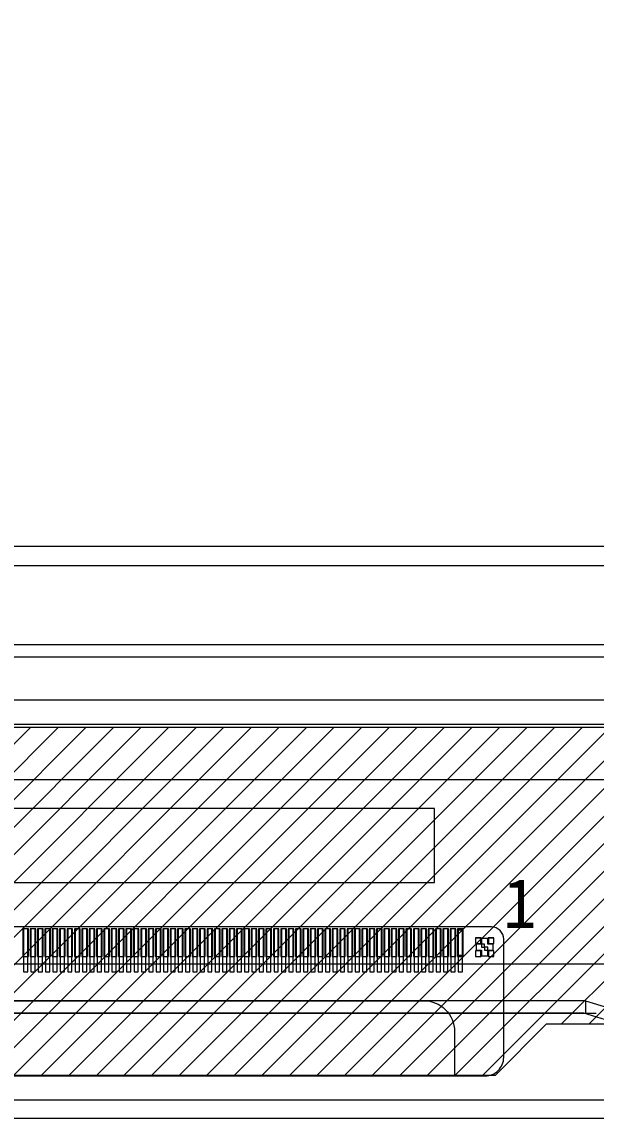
# Model space of a CAD drawing. Header units: millimetres. Extents: x 964 to 1969, y -17351 to -16641.
# Drawn here: x 1365.13 to 1374.48, y -17071.72 to -17053.87 of the extents above; entities that cross this region are included whole.
import ezdxf

# ---------------------------------------------------------------- set-up
doc = ezdxf.new("R2010")
doc.units = ezdxf.units.MM
doc.layers.get('0').update_dxf_attribs({"lineweight": 20})
for name, color, linetype, lineweight in [('aa.drawing', 8, 'Continuous', 100), ('chip_btm.drawing', 9, 'Continuous', 100), ('chip_top.drawing', 3, 'Continuous', 100), ('DIM（标注）', 3, 'Continuous', 9), ('dummy.drawing', 7, 'Continuous', 100), ('epin', 13, 'Continuous', 9), ('GE.drawing', 6, 'Continuous', 100), ('GE_MASK.drawing', 5, 'Continuous', 100), ('L245.P200', 19, 'Continuous', 100), ('mark.drawing', 13, 'Continuous', 100), ('胶框', 7, 'Continuous', 18)]:
    doc.layers.add(name, color=color, linetype=linetype, lineweight=lineweight)
doc.styles.add('宋体', font='')
doc.styles.get('宋体').set_extended_font_data('SimSun')

# ---------------------------------------------------------------- blocks, each defined once
blk = doc.blocks.new('afwe322323f')
at = {"color": 7}
blk.add_lwpolyline([(171.81, 1148.744), (171.81, 1049.904), (171.31, 1049.904), (171.31, 1046.904), (171.81, 1046.904), (171.81, 1024.904), (171.31, 1024.904), (171.31, 1021.904), (171.81, 1021.904), (171.81, 1002.904), (171.31, 1002.904), (171.31, 999.904), (171.81, 999.904), (171.81, 977.918), (177.49, 977.918), (177.49, 975.864), (182.49, 975.864), (182.49, 977.918), (187.49, 977.918), (187.49, 975.864), (192.49, 975.864), (192.49, 977.918), (289.29, 977.918)], dxfattribs=at)
blk.add_lwpolyline([(309.47, 1197.894), (172.31, 1197.894), (172.31, 978.618), (309.47, 978.618)], close=True, dxfattribs=at)
at = {"layer": '胶框', "lineweight": 0}
for p, q in [((172.31, 978.618), (309.47, 978.618)), ((222.121, 972.813), (259.66, 972.813))]:
    blk.add_line(p, q, dxfattribs=at)
blk = doc.blocks.new('afww2323f2f')
at = {"color": 6}
for p, q in [((1183.18, 119.591), (1145.811, 119.591)), ((1183.18, 119.591), (1183.676, 119.442)), ((1183.18, 119.591), (1183.18, 119.382)), ((1183.151, 119.391), (1145.841, 119.391)), ((1183.646, 119.242), (1183.151, 119.391))]:
    blk.add_line(p, q, dxfattribs=at)
blk = doc.blocks.new('fwe23232f')
at = {"color": 7}
blk.add_line((1060.969, 233.271), (1196.829, 233.271), dxfattribs=at)
blk = doc.blocks.new('*u919')
at = {"color": 2, "lineweight": 5}
for points in [[(6.995, 0.349), (6.925, 0.349), (6.925, -0.351), (6.995, -0.351)], [(7.115, 0.349), (7.045, 0.349), (7.045, -0.351), (7.115, -0.351)], [(7.235, 0.349), (7.165, 0.349), (7.165, -0.351), (7.235, -0.351)], [(7.355, 0.349), (7.285, 0.349), (7.285, -0.351), (7.355, -0.351)], [(7.475, 0.349), (7.405, 0.349), (7.405, -0.351), (7.475, -0.351)], [(7.595, 0.349), (7.525, 0.349), (7.525, -0.351), (7.595, -0.351)], [(7.715, 0.349), (7.645, 0.349), (7.645, -0.351), (7.715, -0.351)], [(7.835, 0.349), (7.765, 0.349), (7.765, -0.351), (7.835, -0.351)], [(7.955, 0.349), (7.885, 0.349), (7.885, -0.351), (7.955, -0.351)], [(8.075, 0.349), (8.005, 0.349), (8.005, -0.351), (8.075, -0.351)], [(8.195, 0.349), (8.125, 0.349), (8.125, -0.351), (8.195, -0.351)], [(8.315, 0.349), (8.245, 0.349), (8.245, -0.351), (8.315, -0.351)], [(8.435, 0.349), (8.365, 0.349), (8.365, -0.351), (8.435, -0.351)], [(8.555, 0.349), (8.485, 0.349), (8.485, -0.351), (8.555, -0.351)], [(8.675, 0.349), (8.605, 0.349), (8.605, -0.351), (8.675, -0.351)], [(8.795, 0.349), (8.725, 0.349), (8.725, -0.351), (8.795, -0.351)], [(8.915, 0.349), (8.845, 0.349), (8.845, -0.351), (8.915, -0.351)], [(9.035, 0.349), (8.965, 0.349), (8.965, -0.351), (9.035, -0.351)], [(9.155, 0.349), (9.085, 0.349), (9.085, -0.351), (9.155, -0.351)], [(9.275, 0.349), (9.205, 0.349), (9.205, -0.351), (9.275, -0.351)], [(9.395, 0.349), (9.325, 0.349), (9.325, -0.351), (9.395, -0.351)], [(9.515, 0.349), (9.445, 0.349), (9.445, -0.351), (9.515, -0.351)], [(9.635, 0.349), (9.565, 0.349), (9.565, -0.351), (9.635, -0.351)], [(9.755, 0.349), (9.685, 0.349), (9.685, -0.351), (9.755, -0.351)], [(9.875, 0.349), (9.805, 0.349), (9.805, -0.351), (9.875, -0.351)], [(9.995, 0.349), (9.925, 0.349), (9.925, -0.351), (9.995, -0.351)], [(10.115, 0.349), (10.045, 0.349), (10.045, -0.351), (10.115, -0.351)], [(10.235, 0.349), (10.165, 0.349), (10.165, -0.351), (10.235, -0.351)], [(10.355, 0.349), (10.285, 0.349), (10.285, -0.351), (10.355, -0.351)], [(10.475, 0.349), (10.405, 0.349), (10.405, -0.351), (10.475, -0.351)], [(10.595, 0.349), (10.525, 0.349), (10.525, -0.351), (10.595, -0.351)], [(10.715, 0.349), (10.645, 0.349), (10.645, -0.351), (10.715, -0.351)], [(10.835, 0.349), (10.765, 0.349), (10.765, -0.351), (10.835, -0.351)], [(10.955, 0.349), (10.885, 0.349), (10.885, -0.351), (10.955, -0.351)], [(11.075, 0.349), (11.005, 0.349), (11.005, -0.351), (11.075, -0.351)], [(11.195, 0.349), (11.125, 0.349), (11.125, -0.351), (11.195, -0.351)], [(11.315, 0.349), (11.245, 0.349), (11.245, -0.351), (11.315, -0.351)], [(11.435, 0.349), (11.365, 0.349), (11.365, -0.351), (11.435, -0.351)], [(11.555, 0.349), (11.485, 0.349), (11.485, -0.351), (11.555, -0.351)], [(11.675, 0.349), (11.605, 0.349), (11.605, -0.351), (11.675, -0.351)], [(11.795, 0.349), (11.725, 0.349), (11.725, -0.351), (11.795, -0.351)], [(11.915, 0.349), (11.845, 0.349), (11.845, -0.351), (11.915, -0.351)], [(12.035, 0.349), (11.965, 0.349), (11.965, -0.351), (12.035, -0.351)], [(12.155, 0.349), (12.085, 0.349), (12.085, -0.351), (12.155, -0.351)], [(12.275, 0.349), (12.205, 0.349), (12.205, -0.351), (12.275, -0.351)], [(12.395, 0.349), (12.325, 0.349), (12.325, -0.351), (12.395, -0.351)], [(12.515, 0.349), (12.445, 0.349), (12.445, -0.351), (12.515, -0.351)], [(12.635, 0.349), (12.565, 0.349), (12.565, -0.351), (12.635, -0.351)], [(12.755, 0.349), (12.685, 0.349), (12.685, -0.351), (12.755, -0.351)], [(12.875, 0.349), (12.805, 0.349), (12.805, -0.351), (12.875, -0.351)], [(12.995, 0.349), (12.925, 0.349), (12.925, -0.351), (12.995, -0.351)], [(13.115, 0.349), (13.045, 0.349), (13.045, -0.351), (13.115, -0.351)], [(13.235, 0.349), (13.165, 0.349), (13.165, -0.351), (13.235, -0.351)], [(13.355, 0.349), (13.285, 0.349), (13.285, -0.351), (13.355, -0.351)], [(13.475, 0.349), (13.405, 0.349), (13.405, -0.351), (13.475, -0.351)], [(13.595, 0.349), (13.525, 0.349), (13.525, -0.351), (13.595, -0.351)], [(13.715, 0.349), (13.645, 0.349), (13.645, -0.351), (13.715, -0.351)], [(13.835, 0.349), (13.765, 0.349), (13.765, -0.351), (13.835, -0.351)], [(13.955, 0.349), (13.885, 0.349), (13.885, -0.351), (13.955, -0.351)], [(14.075, 0.349), (14.005, 0.349), (14.005, -0.351), (14.075, -0.351)]]:
    blk.add_lwpolyline(points, close=True, dxfattribs=at)
for points in [[(14.484, 0.098), (14.484, 0.19), (14.386, 0.19), (14.386, 0.098)], [(14.386, 0.098), (14.294, 0.098), (14.294, 0), (14.386, 0)], [(14.484, 0), (14.576, 0), (14.576, 0.098), (14.484, 0.098)], [(14.386, 0), (14.386, -0.092), (14.484, -0.092), (14.484, 0)]]:
    blk.add_lwpolyline(points, dxfattribs=at)

msp = doc.modelspace()

# ---------------------------------------------------------------- hatches: boundary and pattern name
at = {"lineweight": 5}
h = msp.add_hatch(dxfattribs=at)
h.set_pattern_fill('ANSI31', color=5, scale=0.1)
h.set_pattern_definition([(45, (-476.60505, -815.6198), (-0.224506403, 0.224506403), [])])
h.paths.add_polyline_path([(1425.893, -16843.234), (1285.533, -16843.234), (1285.533, -17070.194), (1319.751, -17070.194), (1320.586, -17071.029), (1372.837, -17071.029), (1373.672, -17070.194), (1425.893, -17070.194)])
h.paths.add_polyline_path([(1287.163, -17065.364), (1287.163, -16844.864), (1424.263, -16844.864), (1424.263, -17065.364)], flags=16)

# ---------------------------------------------------------------- linework, layer by layer
at = {"color": 8}
msp.add_lwpolyline([(1286.713, -17071.722), (1424.713, -17071.722, 0.414214), (1429.713, -17066.722), (1429.713, -16841.522, 0.414214), (1424.713, -16836.522), (1286.713, -16836.522, 0.414214), (1281.713, -16841.522), (1281.713, -17066.722, 0.414214)], format="xyb", close=True, dxfattribs=at)
at = {"color": 7, "true_color": 0xffffff}
msp.add_lwpolyline([(1429.413, -16842.852), (1429.413, -16841.522, 0.414214), (1424.713, -16836.822), (1286.713, -16836.822, 0.414214), (1282.013, -16841.522), (1282.013, -17066.722, 0.414214), (1286.713, -17071.422), (1424.713, -17071.422, 0.414214), (1429.413, -17066.722), (1429.413, -16848.852, -0.414214), (1429.913, -16848.352), (1433.913, -16848.352, 0.414214), (1434.413, -16847.852), (1434.413, -16843.852, 0.414214), (1433.913, -16843.352), (1429.913, -16843.352, -0.414214)], format="xyb", close=True, dxfattribs=at)
at = {"color": 5, "lineweight": 5}
msp.add_lwpolyline([(1319.751, -17070.194), (1285.533, -17070.194), (1285.533, -16843.234), (1425.893, -16843.234), (1425.893, -17070.194), (1373.672, -17070.194), (1372.837, -17071.029), (1320.586, -17071.029), (1319.751, -17070.194)], dxfattribs=at)
msp.add_lwpolyline([(1287.163, -16844.864), (1424.263, -16844.864), (1424.263, -17065.364), (1287.163, -17065.364)], close=True, dxfattribs=at)
at = {"color": 2, "lineweight": 5}
msp.add_lwpolyline([(1287.213, -16844.914), (1424.213, -16844.914), (1424.213, -17065.314), (1287.213, -17065.314)], close=True, dxfattribs=at)
at = {"color": 251, "true_color": 0x636466}
msp.add_lwpolyline([(1287.713, -17062.722), (1423.713, -17062.722), (1423.713, -16845.522), (1287.713, -16845.522)], close=True, dxfattribs=at)
at = {"color": 30, "lineweight": 5}
msp.add_lwpolyline([(1338.748, -17071.034), (1372.678, -17071.034, 0.414214), (1372.978, -17070.734), (1372.978, -17068.81, 0.414214), (1372.778, -17068.61), (1338.648, -17068.61, 0.414214), (1338.448, -17068.81), (1338.448, -17070.734, 0.414214)], format="xyb", close=True, dxfattribs=at)
at = {"layer": 'aa.drawing', "color": 1, "linetype": 'Continuous', "lineweight": 5}
msp.add_lwpolyline([(1288.033, -17062.41), (1423.393, -17062.41), (1423.393, -16845.834), (1288.033, -16845.834)], close=True, dxfattribs=at)
at = {"layer": 'chip_btm.drawing', "color": 4, "linetype": 'Continuous', "lineweight": 5}
msp.add_lwpolyline([(1286.233, -17069.21), (1425.193, -17069.21), (1425.193, -16844.034), (1286.233, -16844.034)], close=True, dxfattribs=at)
at = {"layer": 'chip_top.drawing', "color": 125, "linetype": 'Continuous', "lineweight": 5}
msp.add_lwpolyline([(1286.233, -17066.21), (1425.193, -17066.21), (1425.193, -16844.034), (1286.233, -16844.034)], close=True, dxfattribs=at)
msp.add_lwpolyline([(1286.233, -17066.21), (1425.193, -17066.21), (1425.193, -16844.034), (1286.233, -16844.034)], close=True, dxfattribs=at)
at = {"layer": 'chip_top.drawing', "color": 4, "linetype": 'Continuous', "lineweight": 5}
msp.add_lwpolyline([(1286.233, -17066.21), (1425.193, -17066.21), (1425.193, -16844.034), (1286.233, -16844.034)], close=True, dxfattribs=at)
at = {"layer": 'dummy.drawing', "color": 2, "linetype": 'Continuous', "lineweight": 5}
for points in [[(1365.148, -17069.09), (1365.238, -17069.09), (1365.238, -17068.64), (1365.148, -17068.64)], [(1365.268, -17069.09), (1365.358, -17069.09), (1365.358, -17068.64), (1365.268, -17068.64)], [(1365.388, -17069.09), (1365.478, -17069.09), (1365.478, -17068.64), (1365.388, -17068.64)], [(1365.508, -17069.09), (1365.598, -17069.09), (1365.598, -17068.64), (1365.508, -17068.64)], [(1365.628, -17069.09), (1365.718, -17069.09), (1365.718, -17068.64), (1365.628, -17068.64)], [(1365.748, -17069.09), (1365.838, -17069.09), (1365.838, -17068.64), (1365.748, -17068.64)], [(1365.868, -17069.09), (1365.958, -17069.09), (1365.958, -17068.64), (1365.868, -17068.64)], [(1365.988, -17069.09), (1366.078, -17069.09), (1366.078, -17068.64), (1365.988, -17068.64)], [(1366.108, -17069.09), (1366.198, -17069.09), (1366.198, -17068.64), (1366.108, -17068.64)], [(1366.228, -17069.09), (1366.318, -17069.09), (1366.318, -17068.64), (1366.228, -17068.64)], [(1366.348, -17069.09), (1366.438, -17069.09), (1366.438, -17068.64), (1366.348, -17068.64)], [(1366.468, -17069.09), (1366.558, -17069.09), (1366.558, -17068.64), (1366.468, -17068.64)], [(1366.588, -17069.09), (1366.678, -17069.09), (1366.678, -17068.64), (1366.588, -17068.64)], [(1366.708, -17069.09), (1366.798, -17069.09), (1366.798, -17068.64), (1366.708, -17068.64)], [(1366.828, -17069.09), (1366.918, -17069.09), (1366.918, -17068.64), (1366.828, -17068.64)], [(1366.948, -17069.09), (1367.038, -17069.09), (1367.038, -17068.64), (1366.948, -17068.64)], [(1367.068, -17069.09), (1367.158, -17069.09), (1367.158, -17068.64), (1367.068, -17068.64)], [(1367.188, -17069.09), (1367.278, -17069.09), (1367.278, -17068.64), (1367.188, -17068.64)], [(1367.308, -17069.09), (1367.398, -17069.09), (1367.398, -17068.64), (1367.308, -17068.64)], [(1367.428, -17069.09), (1367.518, -17069.09), (1367.518, -17068.64), (1367.428, -17068.64)], [(1367.548, -17069.09), (1367.638, -17069.09), (1367.638, -17068.64), (1367.548, -17068.64)], [(1367.668, -17069.09), (1367.758, -17069.09), (1367.758, -17068.64), (1367.668, -17068.64)], [(1367.788, -17069.09), (1367.878, -17069.09), (1367.878, -17068.64), (1367.788, -17068.64)], [(1367.908, -17069.09), (1367.998, -17069.09), (1367.998, -17068.64), (1367.908, -17068.64)], [(1368.028, -17069.09), (1368.118, -17069.09), (1368.118, -17068.64), (1368.028, -17068.64)], [(1368.148, -17069.09), (1368.238, -17069.09), (1368.238, -17068.64), (1368.148, -17068.64)], [(1368.268, -17069.09), (1368.358, -17069.09), (1368.358, -17068.64), (1368.268, -17068.64)], [(1368.388, -17069.09), (1368.478, -17069.09), (1368.478, -17068.64), (1368.388, -17068.64)], [(1368.508, -17069.09), (1368.598, -17069.09), (1368.598, -17068.64), (1368.508, -17068.64)], [(1368.628, -17069.09), (1368.718, -17069.09), (1368.718, -17068.64), (1368.628, -17068.64)], [(1368.748, -17069.09), (1368.838, -17069.09), (1368.838, -17068.64), (1368.748, -17068.64)], [(1368.868, -17069.09), (1368.958, -17069.09), (1368.958, -17068.64), (1368.868, -17068.64)], [(1368.988, -17069.09), (1369.078, -17069.09), (1369.078, -17068.64), (1368.988, -17068.64)], [(1369.108, -17069.09), (1369.198, -17069.09), (1369.198, -17068.64), (1369.108, -17068.64)], [(1369.228, -17069.09), (1369.318, -17069.09), (1369.318, -17068.64), (1369.228, -17068.64)], [(1369.348, -17069.09), (1369.438, -17069.09), (1369.438, -17068.64), (1369.348, -17068.64)], [(1369.468, -17069.09), (1369.558, -17069.09), (1369.558, -17068.64), (1369.468, -17068.64)], [(1369.588, -17069.09), (1369.678, -17069.09), (1369.678, -17068.64), (1369.588, -17068.64)], [(1369.708, -17069.09), (1369.798, -17069.09), (1369.798, -17068.64), (1369.708, -17068.64)], [(1369.828, -17069.09), (1369.918, -17069.09), (1369.918, -17068.64), (1369.828, -17068.64)], [(1369.948, -17069.09), (1370.038, -17069.09), (1370.038, -17068.64), (1369.948, -17068.64)], [(1370.068, -17069.09), (1370.158, -17069.09), (1370.158, -17068.64), (1370.068, -17068.64)], [(1370.188, -17069.09), (1370.278, -17069.09), (1370.278, -17068.64), (1370.188, -17068.64)], [(1370.308, -17069.09), (1370.398, -17069.09), (1370.398, -17068.64), (1370.308, -17068.64)], [(1370.428, -17069.09), (1370.518, -17069.09), (1370.518, -17068.64), (1370.428, -17068.64)], [(1370.548, -17069.09), (1370.638, -17069.09), (1370.638, -17068.64), (1370.548, -17068.64)], [(1370.668, -17069.09), (1370.758, -17069.09), (1370.758, -17068.64), (1370.668, -17068.64)], [(1370.788, -17069.09), (1370.878, -17069.09), (1370.878, -17068.64), (1370.788, -17068.64)], [(1370.908, -17069.09), (1370.998, -17069.09), (1370.998, -17068.64), (1370.908, -17068.64)], [(1371.028, -17069.09), (1371.118, -17069.09), (1371.118, -17068.64), (1371.028, -17068.64)], [(1371.148, -17069.09), (1371.238, -17069.09), (1371.238, -17068.64), (1371.148, -17068.64)], [(1371.268, -17069.09), (1371.358, -17069.09), (1371.358, -17068.64), (1371.268, -17068.64)], [(1371.388, -17069.09), (1371.478, -17069.09), (1371.478, -17068.64), (1371.388, -17068.64)], [(1371.508, -17069.09), (1371.598, -17069.09), (1371.598, -17068.64), (1371.508, -17068.64)], [(1371.628, -17069.09), (1371.718, -17069.09), (1371.718, -17068.64), (1371.628, -17068.64)], [(1371.748, -17069.09), (1371.838, -17069.09), (1371.838, -17068.64), (1371.748, -17068.64)], [(1371.868, -17069.09), (1371.958, -17069.09), (1371.958, -17068.64), (1371.868, -17068.64)], [(1371.988, -17069.09), (1372.078, -17069.09), (1372.078, -17068.64), (1371.988, -17068.64)], [(1372.108, -17069.09), (1372.198, -17069.09), (1372.198, -17068.64), (1372.108, -17068.64)]]:
    msp.add_lwpolyline(points, close=True, dxfattribs=at)
at = {"layer": 'epin', "color": 3, "lineweight": 5}
msp.add_lwpolyline([(1339.248, -17071.064), (1339.248, -17070.31, -0.414214), (1339.748, -17069.81), (1371.678, -17069.81, -0.414214), (1372.178, -17070.31), (1372.178, -17071.034)], format="xyb", dxfattribs=at)
at = {"layer": 'GE.drawing', "color": 2, "linetype": 'Continuous', "lineweight": 5}
for points in [[(1365.236, -17069.09), (1365.238, -17069.088), (1365.238, -17068.642), (1365.236, -17068.64), (1365.15, -17068.64), (1365.148, -17068.642), (1365.148, -17069.088), (1365.15, -17069.09)], [(1365.356, -17069.09), (1365.358, -17069.088), (1365.358, -17068.642), (1365.356, -17068.64), (1365.27, -17068.64), (1365.268, -17068.642), (1365.268, -17069.088), (1365.27, -17069.09)], [(1365.476, -17069.09), (1365.478, -17069.088), (1365.478, -17068.642), (1365.476, -17068.64), (1365.39, -17068.64), (1365.388, -17068.642), (1365.388, -17069.088), (1365.39, -17069.09)], [(1365.596, -17069.09), (1365.598, -17069.088), (1365.598, -17068.642), (1365.596, -17068.64), (1365.51, -17068.64), (1365.508, -17068.642), (1365.508, -17069.088), (1365.51, -17069.09)], [(1365.716, -17069.09), (1365.718, -17069.088), (1365.718, -17068.642), (1365.716, -17068.64), (1365.63, -17068.64), (1365.628, -17068.642), (1365.628, -17069.088), (1365.63, -17069.09)], [(1365.836, -17069.09), (1365.838, -17069.088), (1365.838, -17068.642), (1365.836, -17068.64), (1365.75, -17068.64), (1365.748, -17068.642), (1365.748, -17069.088), (1365.75, -17069.09)], [(1365.956, -17069.09), (1365.958, -17069.088), (1365.958, -17068.642), (1365.956, -17068.64), (1365.87, -17068.64), (1365.868, -17068.642), (1365.868, -17069.088), (1365.87, -17069.09)], [(1366.076, -17069.09), (1366.078, -17069.088), (1366.078, -17068.642), (1366.076, -17068.64), (1365.99, -17068.64), (1365.988, -17068.642), (1365.988, -17069.088), (1365.99, -17069.09)], [(1366.196, -17069.09), (1366.198, -17069.088), (1366.198, -17068.642), (1366.196, -17068.64), (1366.11, -17068.64), (1366.108, -17068.642), (1366.108, -17069.088), (1366.11, -17069.09)], [(1366.316, -17069.09), (1366.318, -17069.088), (1366.318, -17068.642), (1366.316, -17068.64), (1366.23, -17068.64), (1366.228, -17068.642), (1366.228, -17069.088), (1366.23, -17069.09)], [(1366.436, -17069.09), (1366.438, -17069.088), (1366.438, -17068.642), (1366.436, -17068.64), (1366.35, -17068.64), (1366.348, -17068.642), (1366.348, -17069.088), (1366.35, -17069.09)], [(1366.556, -17069.09), (1366.558, -17069.088), (1366.558, -17068.642), (1366.556, -17068.64), (1366.47, -17068.64), (1366.468, -17068.642), (1366.468, -17069.088), (1366.47, -17069.09)], [(1366.676, -17069.09), (1366.678, -17069.088), (1366.678, -17068.642), (1366.676, -17068.64), (1366.59, -17068.64), (1366.588, -17068.642), (1366.588, -17069.088), (1366.59, -17069.09)], [(1366.796, -17069.09), (1366.798, -17069.088), (1366.798, -17068.642), (1366.796, -17068.64), (1366.71, -17068.64), (1366.708, -17068.642), (1366.708, -17069.088), (1366.71, -17069.09)], [(1366.916, -17069.09), (1366.918, -17069.088), (1366.918, -17068.642), (1366.916, -17068.64), (1366.83, -17068.64), (1366.828, -17068.642), (1366.828, -17069.088), (1366.83, -17069.09)], [(1367.036, -17069.09), (1367.038, -17069.088), (1367.038, -17068.642), (1367.036, -17068.64), (1366.95, -17068.64), (1366.948, -17068.642), (1366.948, -17069.088), (1366.95, -17069.09)], [(1367.156, -17069.09), (1367.158, -17069.088), (1367.158, -17068.642), (1367.156, -17068.64), (1367.07, -17068.64), (1367.068, -17068.642), (1367.068, -17069.088), (1367.07, -17069.09)], [(1367.276, -17069.09), (1367.278, -17069.088), (1367.278, -17068.642), (1367.276, -17068.64), (1367.19, -17068.64), (1367.188, -17068.642), (1367.188, -17069.088), (1367.19, -17069.09)], [(1367.396, -17069.09), (1367.398, -17069.088), (1367.398, -17068.642), (1367.396, -17068.64), (1367.31, -17068.64), (1367.308, -17068.642), (1367.308, -17069.088), (1367.31, -17069.09)], [(1367.516, -17069.09), (1367.518, -17069.088), (1367.518, -17068.642), (1367.516, -17068.64), (1367.43, -17068.64), (1367.428, -17068.642), (1367.428, -17069.088), (1367.43, -17069.09)], [(1367.636, -17069.09), (1367.638, -17069.088), (1367.638, -17068.642), (1367.636, -17068.64), (1367.55, -17068.64), (1367.548, -17068.642), (1367.548, -17069.088), (1367.55, -17069.09)], [(1367.756, -17069.09), (1367.758, -17069.088), (1367.758, -17068.642), (1367.756, -17068.64), (1367.67, -17068.64), (1367.668, -17068.642), (1367.668, -17069.088), (1367.67, -17069.09)], [(1367.876, -17069.09), (1367.878, -17069.088), (1367.878, -17068.642), (1367.876, -17068.64), (1367.79, -17068.64), (1367.788, -17068.642), (1367.788, -17069.088), (1367.79, -17069.09)], [(1367.996, -17069.09), (1367.998, -17069.088), (1367.998, -17068.642), (1367.996, -17068.64), (1367.91, -17068.64), (1367.908, -17068.642), (1367.908, -17069.088), (1367.91, -17069.09)], [(1368.116, -17069.09), (1368.118, -17069.088), (1368.118, -17068.642), (1368.116, -17068.64), (1368.03, -17068.64), (1368.028, -17068.642), (1368.028, -17069.088), (1368.03, -17069.09)], [(1368.236, -17069.09), (1368.238, -17069.088), (1368.238, -17068.642), (1368.236, -17068.64), (1368.15, -17068.64), (1368.148, -17068.642), (1368.148, -17069.088), (1368.15, -17069.09)], [(1368.356, -17069.09), (1368.358, -17069.088), (1368.358, -17068.642), (1368.356, -17068.64), (1368.27, -17068.64), (1368.268, -17068.642), (1368.268, -17069.088), (1368.27, -17069.09)], [(1368.476, -17069.09), (1368.478, -17069.088), (1368.478, -17068.642), (1368.476, -17068.64), (1368.39, -17068.64), (1368.388, -17068.642), (1368.388, -17069.088), (1368.39, -17069.09)], [(1368.596, -17069.09), (1368.598, -17069.088), (1368.598, -17068.642), (1368.596, -17068.64), (1368.51, -17068.64), (1368.508, -17068.642), (1368.508, -17069.088), (1368.51, -17069.09)], [(1368.716, -17069.09), (1368.718, -17069.088), (1368.718, -17068.642), (1368.716, -17068.64), (1368.63, -17068.64), (1368.628, -17068.642), (1368.628, -17069.088), (1368.63, -17069.09)], [(1368.836, -17069.09), (1368.838, -17069.088), (1368.838, -17068.642), (1368.836, -17068.64), (1368.75, -17068.64), (1368.748, -17068.642), (1368.748, -17069.088), (1368.75, -17069.09)], [(1368.956, -17069.09), (1368.958, -17069.088), (1368.958, -17068.642), (1368.956, -17068.64), (1368.87, -17068.64), (1368.868, -17068.642), (1368.868, -17069.088), (1368.87, -17069.09)], [(1369.076, -17069.09), (1369.078, -17069.088), (1369.078, -17068.642), (1369.076, -17068.64), (1368.99, -17068.64), (1368.988, -17068.642), (1368.988, -17069.088), (1368.99, -17069.09)], [(1369.196, -17069.09), (1369.198, -17069.088), (1369.198, -17068.642), (1369.196, -17068.64), (1369.11, -17068.64), (1369.108, -17068.642), (1369.108, -17069.088), (1369.11, -17069.09)], [(1369.316, -17069.09), (1369.318, -17069.088), (1369.318, -17068.642), (1369.316, -17068.64), (1369.23, -17068.64), (1369.228, -17068.642), (1369.228, -17069.088), (1369.23, -17069.09)], [(1369.436, -17069.09), (1369.438, -17069.088), (1369.438, -17068.642), (1369.436, -17068.64), (1369.35, -17068.64), (1369.348, -17068.642), (1369.348, -17069.088), (1369.35, -17069.09)], [(1369.556, -17069.09), (1369.558, -17069.088), (1369.558, -17068.642), (1369.556, -17068.64), (1369.47, -17068.64), (1369.468, -17068.642), (1369.468, -17069.088), (1369.47, -17069.09)], [(1369.676, -17069.09), (1369.678, -17069.088), (1369.678, -17068.642), (1369.676, -17068.64), (1369.59, -17068.64), (1369.588, -17068.642), (1369.588, -17069.088), (1369.59, -17069.09)], [(1369.796, -17069.09), (1369.798, -17069.088), (1369.798, -17068.642), (1369.796, -17068.64), (1369.71, -17068.64), (1369.708, -17068.642), (1369.708, -17069.088), (1369.71, -17069.09)], [(1369.916, -17069.09), (1369.918, -17069.088), (1369.918, -17068.642), (1369.916, -17068.64), (1369.83, -17068.64), (1369.828, -17068.642), (1369.828, -17069.088), (1369.83, -17069.09)], [(1370.036, -17069.09), (1370.038, -17069.088), (1370.038, -17068.642), (1370.036, -17068.64), (1369.95, -17068.64), (1369.948, -17068.642), (1369.948, -17069.088), (1369.95, -17069.09)], [(1370.156, -17069.09), (1370.158, -17069.088), (1370.158, -17068.642), (1370.156, -17068.64), (1370.07, -17068.64), (1370.068, -17068.642), (1370.068, -17069.088), (1370.07, -17069.09)], [(1370.276, -17069.09), (1370.278, -17069.088), (1370.278, -17068.642), (1370.276, -17068.64), (1370.19, -17068.64), (1370.188, -17068.642), (1370.188, -17069.088), (1370.19, -17069.09)], [(1370.396, -17069.09), (1370.398, -17069.088), (1370.398, -17068.642), (1370.396, -17068.64), (1370.31, -17068.64), (1370.308, -17068.642), (1370.308, -17069.088), (1370.31, -17069.09)], [(1370.516, -17069.09), (1370.518, -17069.088), (1370.518, -17068.642), (1370.516, -17068.64), (1370.43, -17068.64), (1370.428, -17068.642), (1370.428, -17069.088), (1370.43, -17069.09)], [(1370.636, -17069.09), (1370.638, -17069.088), (1370.638, -17068.642), (1370.636, -17068.64), (1370.55, -17068.64), (1370.548, -17068.642), (1370.548, -17069.088), (1370.55, -17069.09)], [(1370.756, -17069.09), (1370.758, -17069.088), (1370.758, -17068.642), (1370.756, -17068.64), (1370.67, -17068.64), (1370.668, -17068.642), (1370.668, -17069.088), (1370.67, -17069.09)], [(1370.876, -17069.09), (1370.878, -17069.088), (1370.878, -17068.642), (1370.876, -17068.64), (1370.79, -17068.64), (1370.788, -17068.642), (1370.788, -17069.088), (1370.79, -17069.09)], [(1370.996, -17069.09), (1370.998, -17069.088), (1370.998, -17068.642), (1370.996, -17068.64), (1370.91, -17068.64), (1370.908, -17068.642), (1370.908, -17069.088), (1370.91, -17069.09)], [(1371.116, -17069.09), (1371.118, -17069.088), (1371.118, -17068.642), (1371.116, -17068.64), (1371.03, -17068.64), (1371.028, -17068.642), (1371.028, -17069.088), (1371.03, -17069.09)], [(1371.236, -17069.09), (1371.238, -17069.088), (1371.238, -17068.642), (1371.236, -17068.64), (1371.15, -17068.64), (1371.148, -17068.642), (1371.148, -17069.088), (1371.15, -17069.09)], [(1371.356, -17069.09), (1371.358, -17069.088), (1371.358, -17068.642), (1371.356, -17068.64), (1371.27, -17068.64), (1371.268, -17068.642), (1371.268, -17069.088), (1371.27, -17069.09)], [(1371.476, -17069.09), (1371.478, -17069.088), (1371.478, -17068.642), (1371.476, -17068.64), (1371.39, -17068.64), (1371.388, -17068.642), (1371.388, -17069.088), (1371.39, -17069.09)], [(1371.596, -17069.09), (1371.598, -17069.088), (1371.598, -17068.642), (1371.596, -17068.64), (1371.51, -17068.64), (1371.508, -17068.642), (1371.508, -17069.088), (1371.51, -17069.09)], [(1371.716, -17069.09), (1371.718, -17069.088), (1371.718, -17068.642), (1371.716, -17068.64), (1371.63, -17068.64), (1371.628, -17068.642), (1371.628, -17069.088), (1371.63, -17069.09)], [(1371.836, -17069.09), (1371.838, -17069.088), (1371.838, -17068.642), (1371.836, -17068.64), (1371.75, -17068.64), (1371.748, -17068.642), (1371.748, -17069.088), (1371.75, -17069.09)], [(1371.956, -17069.09), (1371.958, -17069.088), (1371.958, -17068.642), (1371.956, -17068.64), (1371.87, -17068.64), (1371.868, -17068.642), (1371.868, -17069.088), (1371.87, -17069.09)], [(1372.076, -17069.09), (1372.078, -17069.088), (1372.078, -17068.642), (1372.076, -17068.64), (1371.99, -17068.64), (1371.988, -17068.642), (1371.988, -17069.088), (1371.99, -17069.09)], [(1372.196, -17069.09), (1372.198, -17069.088), (1372.198, -17068.642), (1372.196, -17068.64), (1372.11, -17068.64), (1372.108, -17068.642), (1372.108, -17069.088), (1372.11, -17069.09)], [(1372.228, -17069.088), (1372.23, -17069.09), (1372.316, -17069.09), (1372.318, -17069.088), (1372.318, -17068.642), (1372.316, -17068.64), (1372.271, -17068.64), (1372.271, -17068.654), (1372.302, -17068.654), (1372.304, -17068.656), (1372.304, -17069.074), (1372.302, -17069.076), (1372.244, -17069.076), (1372.242, -17069.074), (1372.242, -17068.656), (1372.244, -17068.654), (1372.271, -17068.654), (1372.271, -17068.64), (1372.23, -17068.64), (1372.228, -17068.642)], [(1372.518, -17068.88), (1372.608, -17068.88), (1372.608, -17068.79), (1372.518, -17068.79)], [(1372.728, -17068.88), (1372.818, -17068.88), (1372.818, -17068.79), (1372.728, -17068.79)], [(1372.518, -17069.09), (1372.608, -17069.09), (1372.608, -17069), (1372.518, -17069)], [(1372.728, -17069.09), (1372.818, -17069.09), (1372.818, -17069), (1372.728, -17069)]]:
    msp.add_lwpolyline(points, close=True, dxfattribs=at)
at = {"layer": 'GE_MASK.drawing', "color": 2, "linetype": 'Continuous', "lineweight": 5}
for points in [[(1365.236, -17068.639), (1365.149, -17068.639), (1365.147, -17068.641), (1365.147, -17069.088), (1365.149, -17069.091), (1365.236, -17069.091), (1365.239, -17069.088), (1365.239, -17068.641)], [(1365.356, -17068.639), (1365.269, -17068.639), (1365.267, -17068.641), (1365.267, -17069.088), (1365.269, -17069.091), (1365.356, -17069.091), (1365.359, -17069.088), (1365.359, -17068.641)], [(1365.476, -17068.639), (1365.389, -17068.639), (1365.387, -17068.641), (1365.387, -17069.088), (1365.389, -17069.091), (1365.476, -17069.091), (1365.479, -17069.088), (1365.479, -17068.641)], [(1365.596, -17068.639), (1365.509, -17068.639), (1365.507, -17068.641), (1365.507, -17069.088), (1365.509, -17069.091), (1365.596, -17069.091), (1365.599, -17069.088), (1365.599, -17068.641)], [(1365.716, -17068.639), (1365.629, -17068.639), (1365.627, -17068.641), (1365.627, -17069.088), (1365.629, -17069.091), (1365.716, -17069.091), (1365.719, -17069.088), (1365.719, -17068.641)], [(1365.836, -17068.639), (1365.749, -17068.639), (1365.747, -17068.641), (1365.747, -17069.088), (1365.749, -17069.091), (1365.836, -17069.091), (1365.839, -17069.088), (1365.839, -17068.641)], [(1365.956, -17068.639), (1365.869, -17068.639), (1365.867, -17068.641), (1365.867, -17069.088), (1365.869, -17069.091), (1365.956, -17069.091), (1365.959, -17069.088), (1365.959, -17068.641)], [(1366.076, -17068.639), (1365.989, -17068.639), (1365.987, -17068.641), (1365.987, -17069.088), (1365.989, -17069.091), (1366.076, -17069.091), (1366.079, -17069.088), (1366.079, -17068.641)], [(1366.196, -17068.639), (1366.109, -17068.639), (1366.107, -17068.641), (1366.107, -17069.088), (1366.109, -17069.091), (1366.196, -17069.091), (1366.199, -17069.088), (1366.199, -17068.641)], [(1366.316, -17068.639), (1366.229, -17068.639), (1366.227, -17068.641), (1366.227, -17069.088), (1366.229, -17069.091), (1366.316, -17069.091), (1366.319, -17069.088), (1366.319, -17068.641)], [(1366.436, -17068.639), (1366.349, -17068.639), (1366.347, -17068.641), (1366.347, -17069.088), (1366.349, -17069.091), (1366.436, -17069.091), (1366.439, -17069.088), (1366.439, -17068.641)], [(1366.556, -17068.639), (1366.469, -17068.639), (1366.467, -17068.641), (1366.467, -17069.088), (1366.469, -17069.091), (1366.556, -17069.091), (1366.559, -17069.088), (1366.559, -17068.641)], [(1366.676, -17068.639), (1366.589, -17068.639), (1366.587, -17068.641), (1366.587, -17069.088), (1366.589, -17069.091), (1366.676, -17069.091), (1366.679, -17069.088), (1366.679, -17068.641)], [(1366.796, -17068.639), (1366.709, -17068.639), (1366.707, -17068.641), (1366.707, -17069.088), (1366.709, -17069.091), (1366.796, -17069.091), (1366.799, -17069.088), (1366.799, -17068.641)], [(1366.916, -17068.639), (1366.829, -17068.639), (1366.827, -17068.641), (1366.827, -17069.088), (1366.829, -17069.091), (1366.916, -17069.091), (1366.919, -17069.088), (1366.919, -17068.641)], [(1367.036, -17068.639), (1366.949, -17068.639), (1366.947, -17068.641), (1366.947, -17069.088), (1366.949, -17069.091), (1367.036, -17069.091), (1367.039, -17069.088), (1367.039, -17068.641)], [(1367.156, -17068.639), (1367.069, -17068.639), (1367.067, -17068.641), (1367.067, -17069.088), (1367.069, -17069.091), (1367.156, -17069.091), (1367.159, -17069.088), (1367.159, -17068.641)], [(1367.276, -17068.639), (1367.189, -17068.639), (1367.187, -17068.641), (1367.187, -17069.088), (1367.189, -17069.091), (1367.276, -17069.091), (1367.279, -17069.088), (1367.279, -17068.641)], [(1367.396, -17068.639), (1367.309, -17068.639), (1367.307, -17068.641), (1367.307, -17069.088), (1367.309, -17069.091), (1367.396, -17069.091), (1367.399, -17069.088), (1367.399, -17068.641)], [(1367.516, -17068.639), (1367.429, -17068.639), (1367.427, -17068.641), (1367.427, -17069.088), (1367.429, -17069.091), (1367.516, -17069.091), (1367.519, -17069.088), (1367.519, -17068.641)], [(1367.636, -17068.639), (1367.549, -17068.639), (1367.547, -17068.641), (1367.547, -17069.088), (1367.549, -17069.091), (1367.636, -17069.091), (1367.639, -17069.088), (1367.639, -17068.641)], [(1367.756, -17068.639), (1367.669, -17068.639), (1367.667, -17068.641), (1367.667, -17069.088), (1367.669, -17069.091), (1367.756, -17069.091), (1367.759, -17069.088), (1367.759, -17068.641)], [(1367.876, -17068.639), (1367.789, -17068.639), (1367.787, -17068.641), (1367.787, -17069.088), (1367.789, -17069.091), (1367.876, -17069.091), (1367.879, -17069.088), (1367.879, -17068.641)], [(1367.996, -17068.639), (1367.909, -17068.639), (1367.907, -17068.641), (1367.907, -17069.088), (1367.909, -17069.091), (1367.996, -17069.091), (1367.999, -17069.088), (1367.999, -17068.641)], [(1368.116, -17068.639), (1368.029, -17068.639), (1368.027, -17068.641), (1368.027, -17069.088), (1368.029, -17069.091), (1368.116, -17069.091), (1368.119, -17069.088), (1368.119, -17068.641)], [(1368.236, -17068.639), (1368.149, -17068.639), (1368.147, -17068.641), (1368.147, -17069.088), (1368.149, -17069.091), (1368.236, -17069.091), (1368.239, -17069.088), (1368.239, -17068.641)], [(1368.356, -17068.639), (1368.269, -17068.639), (1368.267, -17068.641), (1368.267, -17069.088), (1368.269, -17069.091), (1368.356, -17069.091), (1368.359, -17069.088), (1368.359, -17068.641)], [(1368.476, -17068.639), (1368.389, -17068.639), (1368.387, -17068.641), (1368.387, -17069.088), (1368.389, -17069.091), (1368.476, -17069.091), (1368.479, -17069.088), (1368.479, -17068.641)], [(1368.596, -17068.639), (1368.509, -17068.639), (1368.507, -17068.641), (1368.507, -17069.088), (1368.509, -17069.091), (1368.596, -17069.091), (1368.599, -17069.088), (1368.599, -17068.641)], [(1368.716, -17068.639), (1368.629, -17068.639), (1368.627, -17068.641), (1368.627, -17069.088), (1368.629, -17069.091), (1368.716, -17069.091), (1368.719, -17069.088), (1368.719, -17068.641)], [(1368.836, -17068.639), (1368.749, -17068.639), (1368.747, -17068.641), (1368.747, -17069.088), (1368.749, -17069.091), (1368.836, -17069.091), (1368.839, -17069.088), (1368.839, -17068.641)], [(1368.956, -17068.639), (1368.869, -17068.639), (1368.867, -17068.641), (1368.867, -17069.088), (1368.869, -17069.091), (1368.956, -17069.091), (1368.959, -17069.088), (1368.959, -17068.641)], [(1369.076, -17068.639), (1368.989, -17068.639), (1368.987, -17068.641), (1368.987, -17069.088), (1368.989, -17069.091), (1369.076, -17069.091), (1369.079, -17069.088), (1369.079, -17068.641)], [(1369.196, -17068.639), (1369.109, -17068.639), (1369.107, -17068.641), (1369.107, -17069.088), (1369.109, -17069.091), (1369.196, -17069.091), (1369.199, -17069.088), (1369.199, -17068.641)], [(1369.316, -17068.639), (1369.229, -17068.639), (1369.227, -17068.641), (1369.227, -17069.088), (1369.229, -17069.091), (1369.316, -17069.091), (1369.319, -17069.088), (1369.319, -17068.641)], [(1369.436, -17068.639), (1369.349, -17068.639), (1369.347, -17068.641), (1369.347, -17069.088), (1369.349, -17069.091), (1369.436, -17069.091), (1369.439, -17069.088), (1369.439, -17068.641)], [(1369.556, -17068.639), (1369.469, -17068.639), (1369.467, -17068.641), (1369.467, -17069.088), (1369.469, -17069.091), (1369.556, -17069.091), (1369.559, -17069.088), (1369.559, -17068.641)], [(1369.676, -17068.639), (1369.589, -17068.639), (1369.587, -17068.641), (1369.587, -17069.088), (1369.589, -17069.091), (1369.676, -17069.091), (1369.679, -17069.088), (1369.679, -17068.641)], [(1369.796, -17068.639), (1369.709, -17068.639), (1369.707, -17068.641), (1369.707, -17069.088), (1369.709, -17069.091), (1369.796, -17069.091), (1369.799, -17069.088), (1369.799, -17068.641)], [(1369.916, -17068.639), (1369.829, -17068.639), (1369.827, -17068.641), (1369.827, -17069.088), (1369.829, -17069.091), (1369.916, -17069.091), (1369.919, -17069.088), (1369.919, -17068.641)], [(1370.036, -17068.639), (1369.949, -17068.639), (1369.947, -17068.641), (1369.947, -17069.088), (1369.949, -17069.091), (1370.036, -17069.091), (1370.039, -17069.088), (1370.039, -17068.641)], [(1370.156, -17068.639), (1370.069, -17068.639), (1370.067, -17068.641), (1370.067, -17069.088), (1370.069, -17069.091), (1370.156, -17069.091), (1370.159, -17069.088), (1370.159, -17068.641)], [(1370.276, -17068.639), (1370.189, -17068.639), (1370.187, -17068.641), (1370.187, -17069.088), (1370.189, -17069.091), (1370.276, -17069.091), (1370.279, -17069.088), (1370.279, -17068.641)], [(1370.396, -17068.639), (1370.309, -17068.639), (1370.307, -17068.641), (1370.307, -17069.088), (1370.309, -17069.091), (1370.396, -17069.091), (1370.399, -17069.088), (1370.399, -17068.641)], [(1370.516, -17068.639), (1370.429, -17068.639), (1370.427, -17068.641), (1370.427, -17069.088), (1370.429, -17069.091), (1370.516, -17069.091), (1370.519, -17069.088), (1370.519, -17068.641)], [(1370.636, -17068.639), (1370.549, -17068.639), (1370.547, -17068.641), (1370.547, -17069.088), (1370.549, -17069.091), (1370.636, -17069.091), (1370.639, -17069.088), (1370.639, -17068.641)], [(1370.756, -17068.639), (1370.669, -17068.639), (1370.667, -17068.641), (1370.667, -17069.088), (1370.669, -17069.091), (1370.756, -17069.091), (1370.759, -17069.088), (1370.759, -17068.641)], [(1370.876, -17068.639), (1370.789, -17068.639), (1370.787, -17068.641), (1370.787, -17069.088), (1370.789, -17069.091), (1370.876, -17069.091), (1370.879, -17069.088), (1370.879, -17068.641)], [(1370.996, -17068.639), (1370.909, -17068.639), (1370.907, -17068.641), (1370.907, -17069.088), (1370.909, -17069.091), (1370.996, -17069.091), (1370.999, -17069.088), (1370.999, -17068.641)], [(1371.116, -17068.639), (1371.029, -17068.639), (1371.027, -17068.641), (1371.027, -17069.088), (1371.029, -17069.091), (1371.116, -17069.091), (1371.119, -17069.088), (1371.119, -17068.641)], [(1371.236, -17068.639), (1371.149, -17068.639), (1371.147, -17068.641), (1371.147, -17069.088), (1371.149, -17069.091), (1371.236, -17069.091), (1371.239, -17069.088), (1371.239, -17068.641)], [(1371.356, -17068.639), (1371.269, -17068.639), (1371.267, -17068.641), (1371.267, -17069.088), (1371.269, -17069.091), (1371.356, -17069.091), (1371.359, -17069.088), (1371.359, -17068.641)], [(1371.476, -17068.639), (1371.389, -17068.639), (1371.387, -17068.641), (1371.387, -17069.088), (1371.389, -17069.091), (1371.476, -17069.091), (1371.479, -17069.088), (1371.479, -17068.641)], [(1371.596, -17068.639), (1371.509, -17068.639), (1371.507, -17068.641), (1371.507, -17069.088), (1371.509, -17069.091), (1371.596, -17069.091), (1371.599, -17069.088), (1371.599, -17068.641)], [(1371.716, -17068.639), (1371.629, -17068.639), (1371.627, -17068.641), (1371.627, -17069.088), (1371.629, -17069.091), (1371.716, -17069.091), (1371.719, -17069.088), (1371.719, -17068.641)], [(1371.836, -17068.639), (1371.749, -17068.639), (1371.747, -17068.641), (1371.747, -17069.088), (1371.749, -17069.091), (1371.836, -17069.091), (1371.839, -17069.088), (1371.839, -17068.641)], [(1371.956, -17068.639), (1371.869, -17068.639), (1371.867, -17068.641), (1371.867, -17069.088), (1371.869, -17069.091), (1371.956, -17069.091), (1371.959, -17069.088), (1371.959, -17068.641)], [(1372.076, -17068.639), (1371.989, -17068.639), (1371.987, -17068.641), (1371.987, -17069.088), (1371.989, -17069.091), (1372.076, -17069.091), (1372.079, -17069.088), (1372.079, -17068.641)], [(1372.196, -17068.639), (1372.109, -17068.639), (1372.107, -17068.641), (1372.107, -17069.088), (1372.109, -17069.091), (1372.196, -17069.091), (1372.199, -17069.088), (1372.199, -17068.641)], [(1372.227, -17069.088), (1372.229, -17069.091), (1372.316, -17069.091), (1372.319, -17069.088), (1372.319, -17068.641), (1372.316, -17068.639), (1372.273, -17068.639), (1372.273, -17068.655), (1372.301, -17068.655), (1372.303, -17068.656), (1372.303, -17069.073), (1372.301, -17069.075), (1372.244, -17069.075), (1372.243, -17069.073), (1372.243, -17068.656), (1372.244, -17068.655), (1372.273, -17068.655), (1372.273, -17068.639), (1372.229, -17068.639), (1372.227, -17068.641)], [(1372.517, -17068.881), (1372.609, -17068.881), (1372.609, -17068.789), (1372.517, -17068.789)], [(1372.727, -17068.881), (1372.819, -17068.881), (1372.819, -17068.789), (1372.727, -17068.789)], [(1372.517, -17069.091), (1372.609, -17069.091), (1372.609, -17068.999), (1372.517, -17068.999)], [(1372.727, -17069.091), (1372.819, -17069.091), (1372.819, -17068.999), (1372.727, -17068.999)]]:
    msp.add_lwpolyline(points, close=True, dxfattribs=at)
at = {"layer": 'L245.P200', "color": 4, "linetype": 'Continuous', "lineweight": 5}
msp.add_lwpolyline([(1339.576, -17067.883), (1371.85, -17067.883), (1371.85, -17066.683), (1339.576, -17066.683)], close=True, dxfattribs=at)
at = {"layer": 'mark.drawing', "color": 2, "linetype": 'Continuous', "lineweight": 5}
for points in [[(1372.618, -17068.94), (1372.668, -17068.94), (1372.668, -17068.89), (1372.618, -17068.89)], [(1372.618, -17068.94), (1372.668, -17068.94), (1372.668, -17068.89), (1372.618, -17068.89)], [(1372.618, -17068.94), (1372.668, -17068.94), (1372.668, -17068.89), (1372.618, -17068.89)], [(1372.668, -17068.99), (1372.718, -17068.99), (1372.718, -17068.94), (1372.668, -17068.94)], [(1372.668, -17068.99), (1372.718, -17068.99), (1372.718, -17068.94), (1372.668, -17068.94)], [(1372.668, -17068.99), (1372.718, -17068.99), (1372.718, -17068.94), (1372.668, -17068.94)]]:
    msp.add_lwpolyline(points, close=True, dxfattribs=at)

# ---------------------------------------------------------------- block references
at = {"lineweight": 5}
msp.add_blockref('*u919', (1358.233, -17068.987), dxfattribs=at)
at = {"layer": 'DIM（标注）', "color": 7}
for name, p in [('afwe322323f', (1114.823, -18042.828)), ('afww2323f2f', (191.132, -17189.406)), ('fwe23232f', (226.814, -17297.281))]:
    msp.add_blockref(name, p, dxfattribs=at)

# ---------------------------------------------------------------- texts
at = {"lineweight": 5, "insert": (1372.969, -17067.824), "char_height": 0.8, "attachment_point": 1, "style": '宋体'}
msp.add_mtext_dynamic_manual_height_columns('1', width=1.89336, gutter_width=15, heights=[0], dxfattribs=at)

doc.saveas('drawing.dxf')
